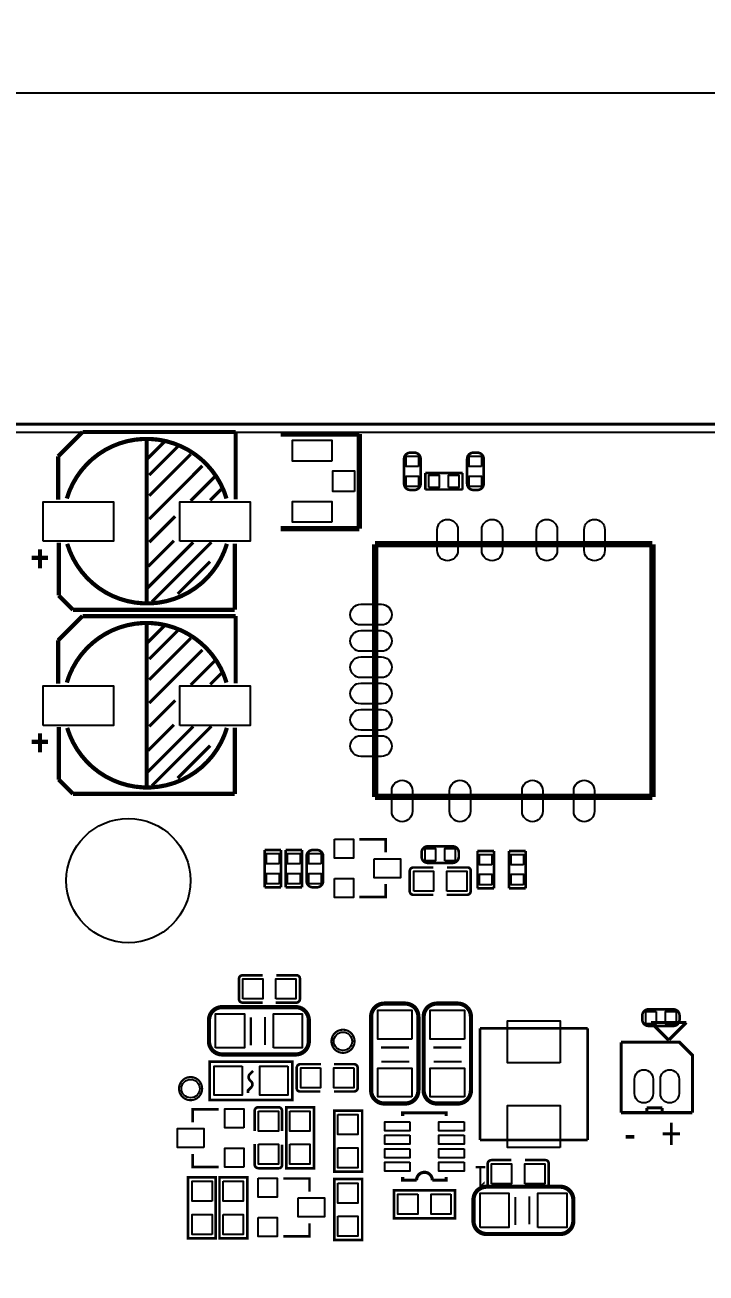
# Model space of a CAD drawing. Extents: x -114 to 119, y -60 to 69.
# Drawn here: x -48.3 to -15.3, y 9 to 69.3 of the extents above; entities that cross this region are included whole.
import ezdxf

# ---------------------------------------------------------------- set-up
doc = ezdxf.new("R2010")
doc.units = 0
doc.header["$MEASUREMENT"] = 0
doc.layers.get('0').update_dxf_attribs({"linetype": 'CONTINUOUS'})
doc.layers.get('Defpoints').update_dxf_attribs({"linetype": 'CONTINUOUS'})
doc.layers.add('ETCH_BOTTOM', color=253, linetype='CONTINUOUS')
doc.dimstyles.get("Standard").update_dxf_attribs({"dimtxt": 5, "dimasz": 0.18, "dimexe": 0.18, "dimexo": 0.0625, "dimgap": 0.09, "dimtad": 0, "dimtih": 1, "dimtoh": 1, "dimzin": 0, "dimdsep": 46, "dimtxsty": 'Standard', "dimcen": 0.09, "dimadec": 0, "dimazin": 0, "dimtfac": 1, "dimtofl": 0, "dimtmove": 0, "dimatfit": 3, "dimfxl": 0, "dimtolj": 1, "dimtzin": 0, "dimarcsym": 0})

# ---------------------------------------------------------------- blocks, each defined once
blk = doc.blocks.new('*D8')
at = {"color": 0, "linetype": 'Continuous', "lineweight": -2, "transparency": 16777216}
for p, q in [((-90, 48.031), (-90, 66.18)), ((-89.82, 66), (-10.507, 66)), ((89.82, 66), (10.507, 66)), ((90, 48.031), (90, 66.18))]:
    blk.add_line(p, q, dxfattribs=at)
at = {"color": 0, "linetype": 'Continuous', "transparency": 16777216}
for points in [[(-89.82, 66.03), (-89.82, 65.97), (-90, 66)], [(89.82, 66.03), (89.82, 65.97), (90, 66)]]:
    blk.add_solid(points, dxfattribs=at)
at = {"layer": 'Defpoints', "color": 0, "linetype": 'Continuous', "transparency": 16777216}
for p in [(90, 66), (-90, 47.968), (90, 47.968)]:
    blk.add_point(p, dxfattribs=at)
at = {"color": 0, "linetype": 'Continuous', "transparency": 16777216, "insert": (0, 66), "char_height": 5, "attachment_point": 5}
blk.add_mtext('\\A1;180.00', dxfattribs=at)

msp = doc.modelspace()

# ---------------------------------------------------------------- linework, layer by layer
at = {"layer": 'ETCH_BOTTOM'}
for points in [[(-89.999998, 47.079103, 0.1524, 0.1524, 0), (-89.999998, -47.9679, 0.1524, 0.1524, 0.414214), (-87.967998, -49.9999, 0.1524, 0.1524, 0), (87.967998, -49.9999, 0.1524, 0.1524, 0.414214), (89.999998, -47.9679, 0.1524, 0.1524, 0), (89.999998, 47.968103, 0.1524, 0.1524, 0.414214), (87.967998, 50.000103, 0.1524, 0.1524, 0), (-87.967998, 50.000103, 0.1524, 0.1524, 0.414214), (-89.999998, 47.968103, 0.1524, 0.1524, 0), (-89.999998, 47.079103, 0.1524, 0.1524, 0)], [(-46.660105, 48.441331, 0.2032, 0.2032, 0), (-45.480503, 49.620932, 0.2032, 0.2032, 0)], [(-45.480503, 49.620932, 0.2032, 0.2032, 0), (-38.082499, 49.620932, 0.2032, 0.2032, 0)], [(-38.082499, 49.620932, 0.2032, 0.2032, 0), (-38.082499, 46.374812, 0.2032, 0.2032, 0)], [(-32.100012, 49.53, 0.254, 0.254, 0), (-35.910012, 49.53, 0.254, 0.254, 0)], [(-32.100012, 44.958, 0.254, 0.254, 0), (-32.100012, 49.53, 0.254, 0.254, 0)], [(-38.522707, 46.408823, 0.2032, 0.2032, 0.746339), (-46.241208, 46.408823, 0.2032, 0.2032, 0)], [(-42.3799, 45.29582, 0.2032, 0.2032, 0), (-42.3799, 49.295812, 0.2032, 0.2032, 0)], [(-42.3799, 48.295814, 0.1524, 0.1524, 0), (-41.504895, 49.170819, 0.1524, 0.1524, 0)], [(-42.254907, 47.545727, 0.1524, 0.1524, 0), (-40.879801, 48.920908, 0.1524, 0.1524, 0)], [(-46.660105, 46.355508, 0.2032, 0.2032, 0), (-46.660105, 48.441331, 0.2032, 0.2032, 0)], [(-42.254907, 46.545729, 0.1524, 0.1524, 0), (-40.254911, 48.545725, 0.1524, 0.1524, 0)], [(-29.640352, 48.62261, 0.127, 0.127, 0), (-29.440327, 48.62261, 0.127, 0.127, -0.4142), (-29.140328, 48.322611, 0.127, 0.127, 0), (-29.140328, 47.122817, 0.127, 0.127, -0.414242), (-29.440353, 46.822792, 0.127, 0.127, 0), (-29.640352, 46.822817, 0.127, 0.127, -0.414205), (-29.940326, 47.122817, 0.127, 0.127, 0), (-29.940326, 48.322611, 0.127, 0.127, -0.414196), (-29.640352, 48.62261, 0.127, 0.127, 0)], [(-26.592327, 48.622636, 0.127, 0.127, 0), (-26.392353, 48.62261, 0.127, 0.127, -0.414233), (-26.092353, 48.322611, 0.127, 0.127, 0), (-26.092328, 47.122842, 0.127, 0.127, -0.414242), (-26.392353, 46.822817, 0.127, 0.127, 0), (-26.592327, 46.822843, 0.127, 0.127, -0.41423), (-26.892326, 47.122842, 0.127, 0.127, 0), (-26.892352, 48.322611, 0.127, 0.127, -0.414254), (-26.592327, 48.622636, 0.127, 0.127, 0)], [(-42.254907, 45.420813, 0.1524, 0.1524, 0), (-39.692301, 47.983419, 0.1524, 0.1524, 0)], [(-28.916249, 47.643999, 0.127, 0.127, 0), (-27.11643, 47.644025, 0.127, 0.127, 0)], [(-28.916249, 46.844026, 0.127, 0.127, 0), (-28.916249, 47.643999, 0.127, 0.127, 0)], [(-27.11643, 47.644025, 0.127, 0.127, 0), (-27.11643, 46.844026, 0.127, 0.127, 0)], [(-40.254911, 46.295818, 0.1524, 0.1524, 0), (-39.067511, 47.483217, 0.1524, 0.1524, 0)], [(-39.31031, 46.32071, 0.1524, 0.1524, 0), (-38.781507, 46.849513, 0.1524, 0.1524, 0)], [(-27.11643, 46.844026, 0.127, 0.127, 0), (-28.916249, 46.844026, 0.127, 0.127, 0)], [(-42.3799, 45.29582, 0.2032, 0.2032, 0), (-42.3799, 41.295828, 0.2032, 0.2032, 0)], [(-42.254907, 44.295822, 0.1524, 0.1524, 0), (-41.004998, 45.545731, 0.1524, 0.1524, 0)], [(-35.910012, 44.958, 0.254, 0.254, 0), (-32.100012, 44.958, 0.254, 0.254, 0)], [(-47.5361, 43.94962, 0.2032, 0.2032, 0), (-47.5361, 43.03522, 0.2032, 0.2032, 0)], [(-47.5361, 43.94962, 0.1524, 0.1524, 0), (-47.5361, 43.03522, 0.1524, 0.1524, 0)], [(-46.630793, 41.725621, 0.2032, 0.2032, 0), (-46.630793, 44.269609, 0.2032, 0.2032, 0)], [(-46.221701, 44.221121, 0.2032, 0.2032, 0.746346), (-38.503098, 44.221121, 0.2032, 0.2032, 0)], [(-42.3799, 42.045915, 0.1524, 0.1524, 0), (-40.129993, 44.295822, 0.1524, 0.1524, 0)], [(-42.310304, 43.127422, 0.1524, 0.1524, 0), (-41.064688, 44.373013, 0.1524, 0.1524, 0)], [(-42.129989, 41.420821, 0.1524, 0.1524, 0), (-39.254913, 44.295822, 0.1524, 0.1524, 0)], [(-38.12159, 44.230519, 0.2032, 0.2032, 0), (-38.12159, 41.033421, 0.2032, 0.2032, 0)], [(-17.937988, 44.199988, 0.299999, 0.299999, 0), (-31.338012, 44.199988, 0.299999, 0.299999, 0)], [(-31.338012, 44.199988, 0.299999, 0.299999, 0), (-31.338012, 32.000012, 0.299999, 0.299999, 0)], [(-17.937988, 32.000012, 0.299999, 0.299999, 0), (-17.937988, 44.199988, 0.299999, 0.299999, 0)], [(-47.9425, 43.54322, 0.2032, 0.2032, 0), (-47.1551, 43.54322, 0.2032, 0.2032, 0)], [(-47.9425, 43.54322, 0.1524, 0.1524, 0), (-47.1551, 43.54322, 0.1524, 0.1524, 0)], [(-40.879801, 41.795725, 0.1524, 0.1524, 0), (-39.317397, 43.358308, 0.1524, 0.1524, 0)], [(-45.938694, 41.033421, 0.2032, 0.2032, 0), (-46.630793, 41.725621, 0.2032, 0.2032, 0)], [(-38.12159, 41.033421, 0.2032, 0.2032, 0), (-45.938694, 41.033421, 0.2032, 0.2032, 0)], [(-46.660105, 39.551331, 0.2032, 0.2032, 0), (-45.480503, 40.730932, 0.2032, 0.2032, 0)], [(-38.522707, 37.518823, 0.2032, 0.2032, 0.746339), (-46.241208, 37.518823, 0.2032, 0.2032, 0)], [(-45.480503, 40.730932, 0.2032, 0.2032, 0), (-38.082499, 40.730932, 0.2032, 0.2032, 0)], [(-42.3799, 36.40582, 0.2032, 0.2032, 0), (-42.3799, 40.405812, 0.2032, 0.2032, 0)], [(-38.082499, 40.730932, 0.2032, 0.2032, 0), (-38.082499, 37.484812, 0.2032, 0.2032, 0)], [(-42.3799, 39.405814, 0.1524, 0.1524, 0), (-41.504895, 40.280819, 0.1524, 0.1524, 0)], [(-42.254907, 38.655727, 0.1524, 0.1524, 0), (-40.879801, 40.030908, 0.1524, 0.1524, 0)], [(-46.660105, 37.465508, 0.2032, 0.2032, 0), (-46.660105, 39.551331, 0.2032, 0.2032, 0)], [(-42.254907, 37.655729, 0.1524, 0.1524, 0), (-40.254911, 39.655725, 0.1524, 0.1524, 0)], [(-42.254907, 36.530813, 0.1524, 0.1524, 0), (-39.692301, 39.093419, 0.1524, 0.1524, 0)], [(-40.254911, 37.405818, 0.1524, 0.1524, 0), (-39.067511, 38.593217, 0.1524, 0.1524, 0)], [(-39.31031, 37.43071, 0.1524, 0.1524, 0), (-38.781507, 37.959513, 0.1524, 0.1524, 0)], [(-42.3799, 36.40582, 0.2032, 0.2032, 0), (-42.3799, 32.405828, 0.2032, 0.2032, 0)], [(-42.254907, 35.405822, 0.1524, 0.1524, 0), (-41.004998, 36.655731, 0.1524, 0.1524, 0)], [(-47.5361, 35.05962, 0.2032, 0.2032, 0), (-47.5361, 34.14522, 0.2032, 0.2032, 0)], [(-47.5361, 35.05962, 0.1524, 0.1524, 0), (-47.5361, 34.14522, 0.1524, 0.1524, 0)], [(-46.630793, 32.835621, 0.2032, 0.2032, 0), (-46.630793, 35.379609, 0.2032, 0.2032, 0)], [(-46.221701, 35.331121, 0.2032, 0.2032, 0.746346), (-38.503098, 35.331121, 0.2032, 0.2032, 0)], [(-42.3799, 33.155915, 0.1524, 0.1524, 0), (-40.129993, 35.405822, 0.1524, 0.1524, 0)], [(-42.310304, 34.237422, 0.1524, 0.1524, 0), (-41.064688, 35.483013, 0.1524, 0.1524, 0)], [(-42.129989, 32.530821, 0.1524, 0.1524, 0), (-39.254913, 35.405822, 0.1524, 0.1524, 0)], [(-38.12159, 35.340519, 0.2032, 0.2032, 0), (-38.12159, 32.143421, 0.2032, 0.2032, 0)], [(-47.9425, 34.65322, 0.2032, 0.2032, 0), (-47.1551, 34.65322, 0.2032, 0.2032, 0)], [(-47.9425, 34.65322, 0.1524, 0.1524, 0), (-47.1551, 34.65322, 0.1524, 0.1524, 0)], [(-40.879801, 32.905725, 0.1524, 0.1524, 0), (-39.317397, 34.468308, 0.1524, 0.1524, 0)], [(-45.938694, 32.143421, 0.2032, 0.2032, 0), (-46.630793, 32.835621, 0.2032, 0.2032, 0)], [(-38.12159, 32.143421, 0.2032, 0.2032, 0), (-45.938694, 32.143421, 0.2032, 0.2032, 0)], [(-31.338012, 32.000012, 0.299999, 0.299999, 0), (-17.937988, 32.000012, 0.299999, 0.299999, 0)], [(-32.098386, 29.949318, 0.127, 0.127, 0), (-30.828386, 29.949318, 0.127, 0.127, 0), (-30.828386, 29.314318, 0.127, 0.127, 0)], [(-27.294103, 29.31, 0.127, 0.127, 0), (-27.294103, 29.11, 0.127, 0.127, -0.414215), (-27.594103, 28.810001, 0.127, 0.127, 0), (-28.793897, 28.810001, 0.127, 0.127, -0.414215), (-29.093897, 29.11, 0.127, 0.127, 0), (-29.093897, 29.31, 0.127, 0.127, -0.414215), (-28.793897, 29.609999, 0.127, 0.127, 0), (-27.594103, 29.609999, 0.127, 0.127, -0.414215), (-27.294103, 29.31, 0.127, 0.127, 0)], [(-36.683899, 29.431717, 0.127, 0.127, 0), (-35.883901, 29.431717, 0.127, 0.127, 0)], [(-36.683899, 27.631923, 0.127, 0.127, 0), (-36.683899, 29.431717, 0.127, 0.127, 0)], [(-35.883901, 29.431717, 0.127, 0.127, 0), (-35.883901, 27.631923, 0.127, 0.127, 0)], [(-35.667899, 29.431717, 0.127, 0.127, 0), (-34.867901, 29.431717, 0.127, 0.127, 0)], [(-35.667899, 27.631923, 0.127, 0.127, 0), (-35.667899, 29.431717, 0.127, 0.127, 0)], [(-34.867901, 29.431717, 0.127, 0.127, 0), (-34.867901, 27.631923, 0.127, 0.127, 0)], [(-34.3519, 29.431717, 0.127, 0.127, 0), (-34.1519, 29.431717, 0.127, 0.127, -0.414215), (-33.851901, 29.131717, 0.127, 0.127, 0), (-33.851901, 27.931923, 0.127, 0.127, -0.414215), (-34.1519, 27.631923, 0.127, 0.127, 0), (-34.3519, 27.631923, 0.127, 0.127, -0.414215), (-34.651899, 27.931923, 0.127, 0.127, 0), (-34.651899, 29.131717, 0.127, 0.127, -0.414215), (-34.3519, 29.431717, 0.127, 0.127, 0)], [(-26.391819, 29.385997, 0.127, 0.127, 0), (-25.591821, 29.385997, 0.127, 0.127, 0)], [(-26.391819, 27.586203, 0.127, 0.127, 0), (-26.391819, 29.385997, 0.127, 0.127, 0)], [(-25.591821, 29.385997, 0.127, 0.127, 0), (-25.591821, 27.586203, 0.127, 0.127, 0)], [(-24.867819, 29.385997, 0.127, 0.127, 0), (-24.067821, 29.385997, 0.127, 0.127, 0)], [(-24.867819, 27.586203, 0.127, 0.127, 0), (-24.867819, 29.385997, 0.127, 0.127, 0)], [(-24.067821, 29.385997, 0.127, 0.127, 0), (-24.067821, 27.586203, 0.127, 0.127, 0)], [(-28.5242, 28.5877, 0.127, 0.127, 0), (-29.4894, 28.5877, 0.127, 0.127, 0.414214), (-29.6672, 28.4099, 0.127, 0.127, 0), (-29.6672, 27.4447, 0.127, 0.127, 0.414214), (-29.4894, 27.2669, 0.127, 0.127, 0), (-28.5242, 27.2669, 0.127, 0.127, 0)], [(-27.8892, 27.2669, 0.127, 0.127, 0), (-26.8986, 27.2669, 0.127, 0.127, 0.414214), (-26.7208, 27.4447, 0.127, 0.127, 0), (-26.7208, 28.4353, 0.127, 0.127, 0.414214), (-26.8732, 28.5877, 0.127, 0.127, 0), (-27.8638, 28.5877, 0.127, 0.127, 0)], [(-30.828386, 27.790318, 0.127, 0.127, 0), (-30.828386, 27.155318, 0.127, 0.127, 0), (-32.098386, 27.155318, 0.127, 0.127, 0)], [(-35.883901, 27.631923, 0.127, 0.127, 0), (-36.683899, 27.631923, 0.127, 0.127, 0)], [(-34.867901, 27.631923, 0.127, 0.127, 0), (-35.667899, 27.631923, 0.127, 0.127, 0)], [(-25.591821, 27.586203, 0.127, 0.127, 0), (-26.391819, 27.586203, 0.127, 0.127, 0)], [(-24.067821, 27.586203, 0.127, 0.127, 0), (-24.867819, 27.586203, 0.127, 0.127, 0)], [(-36.7792, 23.3807, 0.127, 0.127, 0), (-37.7444, 23.3807, 0.127, 0.127, 0.414214), (-37.9222, 23.2029, 0.127, 0.127, 0), (-37.9222, 22.2377, 0.127, 0.127, 0.414214), (-37.7444, 22.0599, 0.127, 0.127, 0), (-36.7792, 22.0599, 0.127, 0.127, 0)], [(-36.1442, 22.0599, 0.127, 0.127, 0), (-35.1536, 22.0599, 0.127, 0.127, 0.414214), (-34.9758, 22.2377, 0.127, 0.127, 0), (-34.9758, 23.2283, 0.127, 0.127, 0.414214), (-35.1282, 23.3807, 0.127, 0.127, 0), (-36.1188, 23.3807, 0.127, 0.127, 0)], [(-38.735, 21.844, 0.2032, 0.2032, 0), (-35.179, 21.844, 0.2032, 0.2032, -0.414214), (-34.544, 21.209, 0.2032, 0.2032, 0), (-34.544, 20.193, 0.2032, 0.2032, -0.414214), (-35.179, 19.558, 0.2032, 0.2032, 0), (-38.735, 19.558, 0.2032, 0.2032, -0.414214), (-39.37, 20.193, 0.2032, 0.2032, 0), (-39.37, 21.209, 0.2032, 0.2032, -0.414214), (-38.735, 21.844, 0.2032, 0.2032, 0)], [(-31.5341, 17.82318, 0.2032, 0.2032, 0), (-31.5341, 21.37918, 0.2032, 0.2032, -0.414214), (-30.8991, 22.01418, 0.2032, 0.2032, 0), (-29.8831, 22.01418, 0.2032, 0.2032, -0.414214), (-29.2481, 21.37918, 0.2032, 0.2032, 0), (-29.2481, 17.82318, 0.2032, 0.2032, -0.414214), (-29.8831, 17.18818, 0.2032, 0.2032, 0), (-30.8991, 17.18818, 0.2032, 0.2032, -0.414214), (-31.5341, 17.82318, 0.2032, 0.2032, 0)], [(-28.9941, 17.82318, 0.2032, 0.2032, 0), (-28.9941, 21.37918, 0.2032, 0.2032, -0.414214), (-28.3591, 22.01418, 0.2032, 0.2032, 0), (-27.3431, 22.01418, 0.2032, 0.2032, -0.414214), (-26.7081, 21.37918, 0.2032, 0.2032, 0), (-26.7081, 17.82318, 0.2032, 0.2032, -0.414214), (-27.3431, 17.18818, 0.2032, 0.2032, 0), (-28.3591, 17.18818, 0.2032, 0.2032, -0.414214), (-28.9941, 17.82318, 0.2032, 0.2032, 0)], [(-18.425897, 21.236, 0.127, 0.127, 0), (-18.425897, 21.436, 0.127, 0.127, -0.414215), (-18.125897, 21.735999, 0.127, 0.127, 0), (-16.926103, 21.735999, 0.127, 0.127, -0.414215), (-16.626103, 21.436, 0.127, 0.127, 0), (-16.626103, 21.236, 0.127, 0.127, -0.414215), (-16.926103, 20.936001, 0.127, 0.127, 0), (-18.125897, 20.936001, 0.127, 0.127, -0.414215), (-18.425897, 21.236, 0.127, 0.127, 0)], [(-37.348592, 21.352993, 0.1016, 0.1016, 0), (-37.348592, 19.999604, 0.1016, 0.1016, 0)], [(-36.66551, 21.371992, 0.1016, 0.1016, 0), (-36.66551, 20.018502, 0.1016, 0.1016, 0)], [(-18.006009, 21.103107, 0.1524, 0.1524, 0), (-17.160723, 20.258024, 0.1524, 0.1524, 0)], [(-16.29791, 21.103107, 0.1524, 0.1524, 0), (-18.006009, 21.103107, 0.1524, 0.1524, 0)], [(-17.134815, 20.266101, 0.1524, 0.1524, 0), (-16.29791, 21.103107, 0.1524, 0.1524, 0)], [(-32.3342, 20.193, 0.1016, 0.1016, 1), (-33.4518, 20.193, 0.1016, 0.1016, 1), (-32.3342, 20.193, 0.1016, 0.1016, 0)], [(-26.265175, 20.822895, 0.127, 0.127, 0), (-21.065185, 20.822895, 0.127, 0.127, 0)], [(-26.265175, 15.422905, 0.127, 0.127, 0), (-26.265175, 20.822895, 0.127, 0.127, 0)], [(-21.065185, 20.822895, 0.127, 0.127, 0), (-21.065185, 15.422905, 0.127, 0.127, 0)], [(-31.062092, 19.89267, 0.1016, 0.1016, 0), (-29.708602, 19.89267, 0.1016, 0.1016, 0)], [(-28.522092, 19.89267, 0.1016, 0.1016, 0), (-27.168602, 19.89267, 0.1016, 0.1016, 0)], [(-19.451828, 16.745712, 0.1524, 0.1524, 0), (-19.451828, 20.149312, 0.1524, 0.1524, 0)], [(-16.001721, 16.745712, 0.1524, 0.1524, 0), (-16.001721, 19.514312, 0.1524, 0.1524, 0), (-16.636721, 20.149312, 0.1524, 0.1524, 0), (-19.451828, 20.149312, 0.1524, 0.1524, 0)], [(-17.160723, 20.258024, 0.1524, 0.1524, 0), (-17.134815, 20.258024, 0.1524, 0.1524, 0)], [(-17.134815, 20.258024, 0.1524, 0.1524, 0), (-17.134815, 20.266101, 0.1524, 0.1524, 0)], [(-39.337996, 17.363008, 0.127, 0.127, 0), (-35.338004, 17.363008, 0.127, 0.127, 0), (-35.338004, 19.212992, 0.127, 0.127, 0), (-39.337996, 19.212992, 0.127, 0.127, 0), (-39.337996, 17.363008, 0.127, 0.127, 0)], [(-37.488012, 17.688001, 0.127, 0.127, 0), (-37.488012, 17.812995, 0.127, 0.127, 0), (-37.329389, 17.971592, 0.127, 0.127, 0.414115), (-37.329389, 18.254396, 0.127, 0.127, 0), (-37.396598, 18.321604, 0.127, 0.127, -0.414133), (-37.396598, 18.604408, 0.127, 0.127, 0), (-37.238, 18.763005, 0.127, 0.127, 0)], [(-33.9598, 19.0881, 0.127, 0.127, 0), (-34.9504, 19.0881, 0.127, 0.127, 0.414214), (-35.1282, 18.9103, 0.127, 0.127, 0), (-35.1282, 17.9197, 0.127, 0.127, 0.414214), (-34.9758, 17.7673, 0.127, 0.127, 0), (-33.9852, 17.7673, 0.127, 0.127, 0)], [(-33.3248, 17.7673, 0.127, 0.127, 0), (-32.3596, 17.7673, 0.127, 0.127, 0.414214), (-32.1818, 17.9451, 0.127, 0.127, 0), (-32.1818, 18.9103, 0.127, 0.127, 0.414214), (-32.3596, 19.0881, 0.127, 0.127, 0), (-33.3248, 19.0881, 0.127, 0.127, 0)], [(-31.043093, 19.209588, 0.1016, 0.1016, 0), (-29.689704, 19.209588, 0.1016, 0.1016, 0)], [(-28.503093, 19.209588, 0.1016, 0.1016, 0), (-27.149704, 19.209588, 0.1016, 0.1016, 0)], [(-39.7002, 17.907, 0.1016, 0.1016, 1), (-40.8178, 17.907, 0.1016, 0.1016, 1), (-39.7002, 17.907, 0.1016, 0.1016, 0)], [(-40.164614, 16.278682, 0.127, 0.127, 0), (-40.164614, 16.913682, 0.127, 0.127, 0), (-38.894614, 16.913682, 0.127, 0.127, 0)], [(-35.8394, 15.86738, 0.127, 0.127, 0), (-35.8394, 16.83258, 0.127, 0.127, 0.414214), (-36.0172, 17.01038, 0.127, 0.127, 0), (-36.9824, 17.01038, 0.127, 0.127, 0.414214), (-37.1602, 16.83258, 0.127, 0.127, 0), (-37.1602, 15.86738, 0.127, 0.127, 0)], [(-34.29, 14.06398, 0.127, 0.127, 0), (-35.6362, 14.06398, 0.127, 0.127, 0), (-35.6362, 17.01038, 0.127, 0.127, 0), (-34.29, 17.01038, 0.127, 0.127, 0), (-34.29, 14.06398, 0.127, 0.127, 0)], [(-31.9659, 13.8938, 0.127, 0.127, 0), (-33.3121, 13.8938, 0.127, 0.127, 0), (-33.3121, 16.8402, 0.127, 0.127, 0), (-31.9659, 16.8402, 0.127, 0.127, 0), (-31.9659, 13.8938, 0.127, 0.127, 0)], [(-18.210632, 16.976115, 0.1524, 0.1524, 0), (-17.462119, 16.976115, 0.1524, 0.1524, 0)], [(-18.210632, 16.745712, 0.1524, 0.1524, 0), (-18.210632, 16.976115, 0.1524, 0.1524, 0)], [(-17.462119, 16.976115, 0.1524, 0.1524, 0), (-17.462119, 16.771112, 0.1524, 0.1524, 0)], [(-30.009084, 16.581882, 0.1524, 0.1524, 0), (-30.009084, 16.740886, 0.1524, 0.1524, 0), (-27.902916, 16.740886, 0.1524, 0.1524, 0), (-27.902916, 16.581882, 0.1524, 0.1524, 0)], [(-16.001721, 16.745712, 0.1524, 0.1524, 0), (-19.451828, 16.745712, 0.1524, 0.1524, 0)], [(-37.1602, 15.23238, 0.127, 0.127, 0), (-37.1602, 14.24178, 0.127, 0.127, 0.414214), (-36.9824, 14.06398, 0.127, 0.127, 0), (-35.9918, 14.06398, 0.127, 0.127, 0.414214), (-35.8394, 14.21638, 0.127, 0.127, 0), (-35.8394, 15.20698, 0.127, 0.127, 0)], [(-21.065185, 15.422905, 0.127, 0.127, 0), (-26.265175, 15.422905, 0.127, 0.127, 0)], [(-38.894614, 14.119682, 0.127, 0.127, 0), (-40.164614, 14.119682, 0.127, 0.127, 0), (-40.164614, 14.754682, 0.127, 0.127, 0)], [(-24.75738, 14.4526, 0.127, 0.127, 0), (-25.72258, 14.4526, 0.127, 0.127, 0.414214), (-25.90038, 14.2748, 0.127, 0.127, 0), (-25.90038, 13.3096, 0.127, 0.127, 0.414214), (-25.72258, 13.1318, 0.127, 0.127, 0), (-24.75738, 13.1318, 0.127, 0.127, 0)], [(-24.12238, 13.1318, 0.127, 0.127, 0), (-23.13178, 13.1318, 0.127, 0.127, 0.414214), (-22.95398, 13.3096, 0.127, 0.127, 0), (-22.95398, 14.3002, 0.127, 0.127, 0.414214), (-23.10638, 14.4526, 0.127, 0.127, 0), (-24.09698, 14.4526, 0.127, 0.127, 0)], [(-28.575, 13.485114, 0.1524, 0.1524, 0.999701), (-29.337, 13.485114, 0.1524, 0.1524, 0)], [(-40.386, 13.62202, 0.127, 0.127, 0), (-39.0398, 13.62202, 0.127, 0.127, 0), (-39.0398, 10.67562, 0.127, 0.127, 0), (-40.386, 10.67562, 0.127, 0.127, 0), (-40.386, 13.62202, 0.127, 0.127, 0)], [(-37.5158, 10.67562, 0.127, 0.127, 0), (-38.862, 10.67562, 0.127, 0.127, 0), (-38.862, 13.62202, 0.127, 0.127, 0), (-37.5158, 13.62202, 0.127, 0.127, 0), (-37.5158, 10.67562, 0.127, 0.127, 0)], [(-35.781386, 13.566318, 0.127, 0.127, 0), (-34.511386, 13.566318, 0.127, 0.127, 0), (-34.511386, 12.931318, 0.127, 0.127, 0)], [(-31.9659, 10.5918, 0.127, 0.127, 0), (-33.3121, 10.5918, 0.127, 0.127, 0), (-33.3121, 13.5382, 0.127, 0.127, 0), (-31.9659, 13.5382, 0.127, 0.127, 0), (-31.9659, 10.5918, 0.127, 0.127, 0)], [(-29.337, 13.485114, 0.1524, 0.1524, 0), (-30.009084, 13.485114, 0.1524, 0.1524, 0), (-30.009084, 13.644118, 0.1524, 0.1524, 0)], [(-28.575, 13.485114, 0.1524, 0.1524, 0), (-27.902916, 13.485114, 0.1524, 0.1524, 0), (-27.902916, 13.644118, 0.1524, 0.1524, 0)], [(-25.95118, 13.1699, 0.2032, 0.2032, 0), (-22.39518, 13.1699, 0.2032, 0.2032, -0.414214), (-21.76018, 12.5349, 0.2032, 0.2032, 0), (-21.76018, 11.5189, 0.2032, 0.2032, -0.414214), (-22.39518, 10.8839, 0.2032, 0.2032, 0), (-25.95118, 10.8839, 0.2032, 0.2032, -0.414214), (-26.58618, 11.5189, 0.2032, 0.2032, 0), (-26.58618, 12.5349, 0.2032, 0.2032, -0.414214), (-25.95118, 13.1699, 0.2032, 0.2032, 0)], [(-30.4292, 11.6459, 0.127, 0.127, 0), (-30.4292, 12.9921, 0.127, 0.127, 0), (-27.4828, 12.9921, 0.127, 0.127, 0), (-27.4828, 11.6459, 0.127, 0.127, 0), (-30.4292, 11.6459, 0.127, 0.127, 0)], [(-24.564772, 12.678893, 0.1016, 0.1016, 0), (-24.564772, 11.325504, 0.1016, 0.1016, 0)], [(-23.88169, 12.697892, 0.1016, 0.1016, 0), (-23.88169, 11.344402, 0.1016, 0.1016, 0)], [(-34.511386, 11.407318, 0.127, 0.127, 0), (-34.511386, 10.772318, 0.127, 0.127, 0), (-35.781386, 10.772318, 0.127, 0.127, 0)]]:
    msp.add_lwpolyline(points, format="xyseb", dxfattribs=at)
for points in [[(-87.967998, -49.6189, -0.414214), (-89.618998, -47.9679), (-89.618998, 47.968103, -0.414214), (-87.967998, 49.619103), (87.967998, 49.619103, -0.414214), (89.618998, 47.968103), (89.618998, -47.9679, -0.414214), (87.967998, -49.6189)], [(-28.337993, 43.899988), (-28.337993, 44.899986, -1), (-27.337995, 44.899986), (-27.337995, 43.899988, -1)], [(-26.18801, 43.899988), (-26.18801, 44.899986, -1), (-25.188012, 44.899986), (-25.188012, 43.899988, -1)], [(-23.538002, 43.899988), (-23.538002, 44.899986, -1), (-22.538004, 44.899986), (-22.538004, 43.899988, -1)], [(-21.238007, 43.899988), (-21.238007, 44.899986, -1), (-20.238009, 44.899986), (-20.238009, 43.899988, -1)], [(-31.038013, 40.299996), (-32.038011, 40.299996, -1), (-32.038011, 41.299994), (-31.038013, 41.299994, -1)], [(-31.038013, 39.029996), (-32.038011, 39.029996, -1), (-32.038011, 40.029994), (-31.038013, 40.029994, -1)], [(-31.038013, 37.759996), (-32.038011, 37.759996, -1), (-32.038011, 38.759994), (-31.038013, 38.759994, -1)], [(-31.038013, 36.489996), (-32.038011, 36.489996, -1), (-32.038011, 37.489994), (-31.038013, 37.489994, -1)], [(-31.038013, 35.219996), (-32.038011, 35.219996, -1), (-32.038011, 36.219994), (-31.038013, 36.219994, -1)], [(-31.038013, 33.949996), (-32.038011, 33.949996, -1), (-32.038011, 34.949994), (-31.038013, 34.949994, -1)], [(-30.537988, 31.300014), (-30.537988, 32.300012, -1), (-29.53799, 32.300012), (-29.53799, 31.300014, -1)], [(-27.737994, 31.300014), (-27.737994, 32.300012, -1), (-26.737996, 32.300012), (-26.737996, 31.300014, -1)], [(-24.238001, 31.300014), (-24.238001, 32.300012, -1), (-23.238003, 32.300012), (-23.238003, 31.300014, -1)], [(-21.738006, 31.300014), (-21.738006, 32.300012, -1), (-20.738008, 32.300012), (-20.738008, 31.300014, -1)], [(-18.801728, 17.665713), (-18.801728, 18.365711, -1), (-17.901729, 18.365711), (-17.901729, 17.665713, -1)], [(-17.551819, 17.665713), (-17.551819, 18.365711, -1), (-16.651821, 18.365711), (-16.651821, 17.665713, -1)]]:
    msp.add_lwpolyline(points, format="xyb", close=True, dxfattribs=at)
for points in [[(-33.436065, 48.219004), (-35.335959, 48.219004), (-35.335959, 49.219002), (-33.436065, 49.219002)], [(-29.240378, 47.951352), (-29.840276, 47.951352), (-29.840276, 48.451452), (-29.240378, 48.451452)], [(-26.192404, 47.951352), (-26.792301, 47.951352), (-26.792301, 48.451452), (-26.192404, 48.451452)], [(-32.336016, 46.744001), (-33.386027, 46.744001), (-33.386027, 47.743999), (-32.336016, 47.743999)], [(-29.240378, 46.993975), (-29.840276, 46.993975), (-29.840276, 47.494076), (-29.240378, 47.494076)], [(-28.745078, 46.944077), (-28.745078, 47.543974), (-28.244978, 47.543974), (-28.244978, 46.944077)], [(-27.787702, 46.944077), (-27.787702, 47.543974), (-27.287601, 47.543974), (-27.287601, 46.944077)], [(-26.192404, 46.993975), (-26.792301, 46.993975), (-26.792301, 47.494076), (-26.192404, 47.494076)], [(-47.381693, 44.34332), (-47.381693, 46.24832), (-43.978093, 46.24832), (-43.978093, 44.34332)], [(-40.781707, 44.34332), (-40.781707, 46.24832), (-37.378107, 46.24832), (-37.378107, 44.34332)], [(-33.436065, 45.268998), (-35.335959, 45.268998), (-35.335959, 46.268996), (-33.436065, 46.268996)], [(-47.381693, 35.45332), (-47.381693, 37.35832), (-43.978093, 37.35832), (-43.978093, 35.45332)], [(-40.781707, 35.45332), (-40.781707, 37.35832), (-37.378107, 37.35832), (-37.378107, 35.45332)], [(-33.304378, 29.962323), (-32.38439, 29.962323), (-32.38439, 29.042335), (-33.304378, 29.042335)], [(-35.983951, 28.760458), (-36.583849, 28.760458), (-36.583849, 29.260559), (-35.983951, 29.260559)], [(-34.967951, 28.760458), (-35.567849, 28.760458), (-35.567849, 29.260559), (-34.967951, 29.260559)], [(-33.951951, 28.760458), (-34.551849, 28.760458), (-34.551849, 29.260559), (-33.951951, 29.260559)], [(-31.379389, 29.012312), (-30.109389, 29.012312), (-30.109389, 28.092324), (-31.379389, 28.092324)], [(-28.922751, 28.910051), (-28.922751, 29.509949), (-28.422651, 29.509949), (-28.422651, 28.910051)], [(-27.965375, 28.910051), (-27.965375, 29.509949), (-27.465274, 29.509949), (-27.465274, 28.910051)], [(-25.691871, 28.714738), (-26.291769, 28.714738), (-26.291769, 29.214839), (-25.691871, 29.214839)], [(-24.167871, 28.714738), (-24.767769, 28.714738), (-24.767769, 29.214839), (-24.167871, 29.214839)], [(-29.4767, 27.4447), (-29.4767, 28.4099), (-28.5115, 28.4099), (-28.5115, 27.4447)], [(-27.8765, 27.4447), (-27.8765, 28.4099), (-26.9113, 28.4099), (-26.9113, 27.4447)], [(-35.983951, 27.803081), (-36.583849, 27.803081), (-36.583849, 28.303182), (-35.983951, 28.303182)], [(-34.967951, 27.803081), (-35.567849, 27.803081), (-35.567849, 28.303182), (-34.967951, 28.303182)], [(-33.951951, 27.803081), (-34.551849, 27.803081), (-34.551849, 28.303182), (-33.951951, 28.303182)], [(-33.304378, 28.062301), (-32.38439, 28.062301), (-32.38439, 27.142313), (-33.304378, 27.142313)], [(-25.691871, 27.757361), (-26.291769, 27.757361), (-26.291769, 28.257462), (-25.691871, 28.257462)], [(-24.167871, 27.757361), (-24.767769, 27.757361), (-24.767769, 28.257462), (-24.167871, 28.257462)], [(-37.7317, 22.2377), (-37.7317, 23.2029), (-36.7665, 23.2029), (-36.7665, 22.2377)], [(-36.1315, 22.2377), (-36.1315, 23.2029), (-35.1663, 23.2029), (-35.1663, 22.2377)], [(-39.0525, 19.8755), (-39.0525, 21.5265), (-37.6555, 21.5265), (-37.6555, 19.8755)], [(-36.2585, 19.8755), (-36.2585, 21.5265), (-34.8615, 21.5265), (-34.8615, 19.8755)], [(-29.5656, 20.29968), (-31.2166, 20.29968), (-31.2166, 21.69668), (-29.5656, 21.69668)], [(-27.0256, 20.29968), (-28.6766, 20.29968), (-28.6766, 21.69668), (-27.0256, 21.69668)], [(-22.39518, 19.156909), (-24.93518, 19.156909), (-24.93518, 21.188909), (-22.39518, 21.188909)], [(-17.754638, 21.635949), (-17.754638, 21.036051), (-18.254739, 21.036051), (-18.254739, 21.635949)], [(-16.797261, 21.635949), (-16.797261, 21.036051), (-17.297362, 21.036051), (-17.297362, 21.635949)], [(-37.762993, 18.987999), (-37.762993, 17.588001), (-39.113003, 17.588001), (-39.113003, 18.987999)], [(-35.562997, 18.987999), (-35.562997, 17.588001), (-36.913007, 17.588001), (-36.913007, 18.987999)], [(-33.9725, 18.9103), (-33.9725, 17.9451), (-34.9377, 17.9451), (-34.9377, 18.9103)], [(-32.3723, 18.9103), (-32.3723, 17.9451), (-33.3375, 17.9451), (-33.3375, 18.9103)], [(-29.5656, 17.50568), (-31.2166, 17.50568), (-31.2166, 18.90268), (-29.5656, 18.90268)], [(-27.0256, 17.50568), (-28.6766, 17.50568), (-28.6766, 18.90268), (-27.0256, 18.90268)], [(-37.688622, 16.006699), (-38.60861, 16.006699), (-38.60861, 16.926687), (-37.688622, 16.926687)], [(-22.39518, 15.056891), (-24.93518, 15.056891), (-24.93518, 17.088891), (-22.39518, 17.088891)], [(-36.9824, 16.81988), (-36.0172, 16.81988), (-36.0172, 15.85468), (-36.9824, 15.85468)], [(-35.4584, 16.81988), (-34.4932, 16.81988), (-34.4932, 15.85468), (-35.4584, 15.85468)], [(-33.1343, 16.6497), (-32.1691, 16.6497), (-32.1691, 15.6845), (-33.1343, 15.6845)], [(-29.656278, 16.304006), (-29.656278, 15.872206), (-30.875478, 15.872206), (-30.875478, 16.304006)], [(-27.036522, 16.304006), (-27.036522, 15.872206), (-28.255722, 15.872206), (-28.255722, 16.304006)], [(-39.613611, 15.056688), (-40.883611, 15.056688), (-40.883611, 15.976676), (-39.613611, 15.976676)], [(-36.9824, 15.21968), (-36.0172, 15.21968), (-36.0172, 14.25448), (-36.9824, 14.25448)], [(-35.4584, 15.21968), (-34.4932, 15.21968), (-34.4932, 14.25448), (-35.4584, 14.25448)], [(-29.656278, 15.65402), (-29.656278, 15.22222), (-30.875478, 15.22222), (-30.875478, 15.65402)], [(-27.036522, 15.65402), (-27.036522, 15.22222), (-28.255722, 15.22222), (-28.255722, 15.65402)], [(-37.688622, 14.106677), (-38.60861, 14.106677), (-38.60861, 15.026665), (-37.688622, 15.026665)], [(-33.1343, 15.0495), (-32.1691, 15.0495), (-32.1691, 14.0843), (-33.1343, 14.0843)], [(-29.656278, 15.00378), (-29.656278, 14.57198), (-30.875478, 14.57198), (-30.875478, 15.00378)], [(-27.036522, 15.00378), (-27.036522, 14.57198), (-28.255722, 14.57198), (-28.255722, 15.00378)], [(-29.656278, 14.353794), (-29.656278, 13.921994), (-30.875478, 13.921994), (-30.875478, 14.353794)], [(-27.036522, 14.353794), (-27.036522, 13.921994), (-28.255722, 13.921994), (-28.255722, 14.353794)], [(-25.70988, 13.3096), (-25.70988, 14.2748), (-24.74468, 14.2748), (-24.74468, 13.3096)], [(-24.10968, 13.3096), (-24.10968, 14.2748), (-23.14448, 14.2748), (-23.14448, 13.3096)], [(-39.2176, 12.46632), (-40.1828, 12.46632), (-40.1828, 13.43152), (-39.2176, 13.43152)], [(-38.6842, 13.43152), (-37.719, 13.43152), (-37.719, 12.46632), (-38.6842, 12.46632)], [(-36.987378, 13.579323), (-36.06739, 13.579323), (-36.06739, 12.659335), (-36.987378, 12.659335)], [(-33.1343, 13.3477), (-32.1691, 13.3477), (-32.1691, 12.3825), (-33.1343, 12.3825)], [(-29.2735, 12.8143), (-29.2735, 11.8491), (-30.2387, 11.8491), (-30.2387, 12.8143)], [(-27.6733, 12.8143), (-27.6733, 11.8491), (-28.6385, 11.8491), (-28.6385, 12.8143)], [(-26.26868, 11.2014), (-26.26868, 12.8524), (-24.87168, 12.8524), (-24.87168, 11.2014)], [(-23.47468, 11.2014), (-23.47468, 12.8524), (-22.07768, 12.8524), (-22.07768, 11.2014)], [(-35.062389, 12.629312), (-33.792389, 12.629312), (-33.792389, 11.709324), (-35.062389, 11.709324)], [(-39.2176, 10.86612), (-40.1828, 10.86612), (-40.1828, 11.83132), (-39.2176, 11.83132)], [(-38.6842, 11.83132), (-37.719, 11.83132), (-37.719, 10.86612), (-38.6842, 10.86612)], [(-36.987378, 11.679301), (-36.06739, 11.679301), (-36.06739, 10.759313), (-36.987378, 10.759313)], [(-33.1343, 11.7475), (-32.1691, 11.7475), (-32.1691, 10.7823), (-33.1343, 10.7823)]]:
    msp.add_lwpolyline(points, close=True, dxfattribs=at)
for centre, radius in [((-43.264938, 27.954935), 2.999994), ((-32.893, 20.193), 0.4445), ((-40.259, 17.907), 0.4445)]:
    msp.add_circle(centre, radius, dxfattribs=at)

# ---------------------------------------------------------------- texts
at = {"layer": 'ETCH_BOTTOM', "width": 0.85}
for s, p in [('+', (-17.526, 14.986)), ('-', (-19.304, 14.986))]:
    msp.add_text(s, height=1.524, dxfattribs=at).set_placement(p)
at = {"layer": 'ETCH_BOTTOM', "width": 0.775}
msp.add_text('1', height=1.016, rotation=180, dxfattribs=at).set_placement((-25.940512, 14.171676))

# ---------------------------------------------------------------- dimensions: what is measured, and where the dimension line sits
at = {"linetype": 'Continuous'}
dim = msp.add_linear_dim(base=(89.999998, 66), p1=(-89.999998, 47.968105), p2=(89.999998, 47.968103), dimstyle='Standard', dxfattribs=at)
dim.commit()
dim.dimension.update_dxf_attribs({"geometry": '*D8', "text_midpoint": (0, 66)})

doc.saveas('drawing.dxf')
